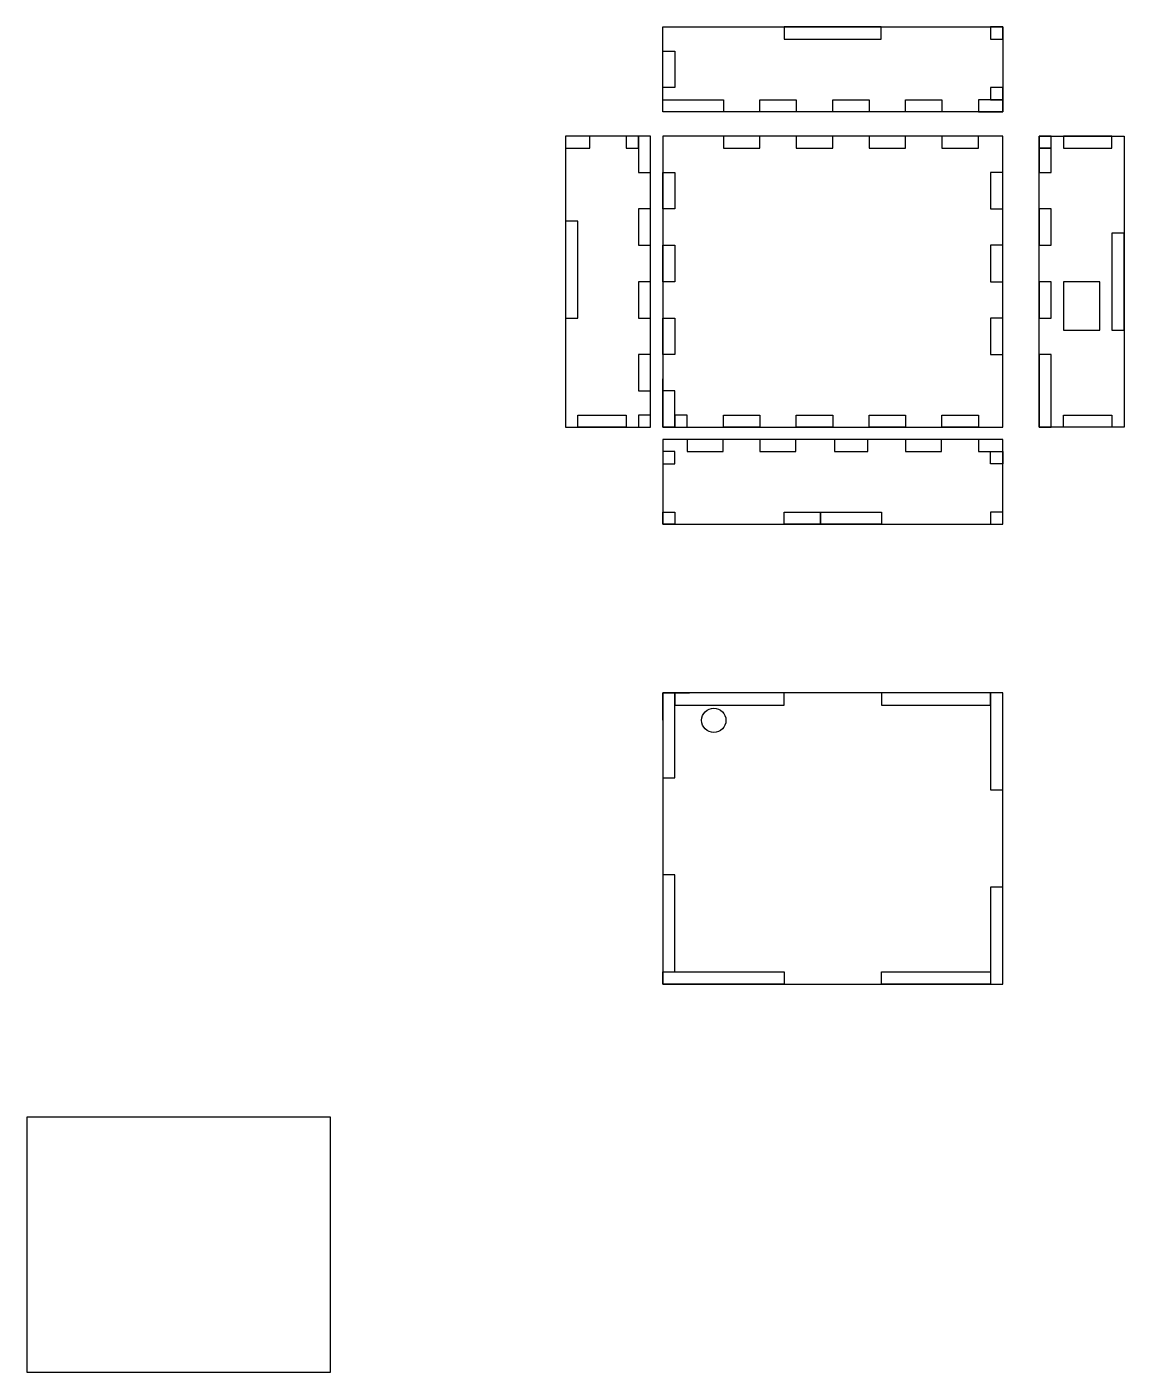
# Model space of a CAD drawing. Header units: millimetres. Extents: x -27 to 425, y -84 to 470.
import ezdxf

# ---------------------------------------------------------------- set-up
doc = ezdxf.new("R2010")
doc.units = ezdxf.units.MM
doc.layers.get('0').update_dxf_attribs({"linetype": 'CONTINUOUS'})

msp = doc.modelspace()

# ---------------------------------------------------------------- linework, layer by layer
for p, q in [((230, 325), (230, 335)), ((235, 310), (235, 325)), ((235, 305), (235, 319.57)), ((240, 305), (235, 305)), ((259.85, 300.01), (235, 300.01)), ((235, 300.01), (235, 295)), ((235.03, 195.54), (246.03, 195.54)), ((235.03, 184.24), (235.03, 195.54))]:
    msp.add_line(p, q)
for points in [[(375, 435), (235, 435), (235, 470), (375, 470)], [(325, 470), (285, 470), (285, 465), (325, 465)], [(375, 470), (370, 470), (370, 465), (375, 465)], [(235, 460), (240, 460), (240, 445), (235, 445)], [(375, 445), (370, 445), (370, 440), (375, 440)], [(260, 435), (235, 435), (235, 440), (260, 440)], [(290, 435), (275, 435), (275, 440), (290, 440)], [(320, 435), (305, 435), (305, 440), (320, 440)], [(350, 435), (335, 435), (335, 440), (350, 440)], [(365, 435), (375, 435), (375, 440), (365, 440)], [(230, 425), (195, 425), (195, 305), (230, 305)], [(205, 425), (195, 425), (195, 420), (205, 420)], [(230, 425), (225, 425), (220, 425), (220, 420), (225, 420), (225, 425), (225, 410), (230, 410)], [(375, 425), (235, 425), (235, 305), (375, 305)], [(275, 425), (260, 425), (260, 420), (275, 420)], [(305, 425), (290, 425), (290, 420), (305, 420)], [(335, 425), (320, 425), (320, 420), (335, 420)], [(365, 425), (350, 425), (350, 420), (365, 420)], [(390, 425), (425, 425), (425, 305), (390, 305)], [(395, 425), (390, 425), (390, 420), (395, 420)], [(420, 425), (400, 425), (400, 420), (420, 420)], [(395, 420), (390, 420), (390, 410), (395, 410)], [(235, 410), (240, 410), (240, 395), (235, 395)], [(375, 410), (370, 410), (370, 395), (375, 395)], [(230, 395), (225, 395), (225, 380), (230, 380)], [(395, 395), (390, 395), (390, 380), (395, 380)], [(195, 350), (200, 350), (200, 390), (195, 390)], [(425, 385), (420, 385), (420, 345), (425, 345)], [(235, 380), (240, 380), (240, 365), (235, 365)], [(375, 380), (370, 380), (370, 365), (375, 365)], [(230, 365), (225, 365), (225, 350), (230, 350)], [(395, 365), (390, 365), (390, 350), (395, 350)], [(415, 365), (400, 365), (400, 345), (415, 345)], [(235, 350), (240, 350), (240, 335), (235, 335)], [(375, 350), (370, 350), (370, 335), (375, 335)], [(230, 335), (225, 335), (225, 320), (230, 320)], [(395, 335), (390, 335), (390, 305), (395, 305)], [(240, 320), (235, 320), (235, 305), (240, 305)], [(220, 305), (200, 305), (200, 310), (220, 310)], [(230, 310), (225, 310), (225, 305), (230, 305)], [(240, 305), (245, 305), (245, 310), (240, 310)], [(275, 305), (260, 305), (260, 310), (275, 310)], [(305, 305), (290, 305), (290, 310), (305, 310)], [(335, 305), (320, 305), (320, 310), (335, 310)], [(365, 305), (350, 305), (350, 310), (365, 310)], [(420, 305), (400, 305), (400, 310), (420, 310)], [(375, 300.01), (235, 300.01), (235, 265.01), (235, 270), (240, 270), (240, 265.01), (235, 265.01), (375, 265.01)], [(259.85, 300.01), (245, 300.01), (245, 295), (259.85, 295)], [(289.77, 300.01), (275, 300.01), (275, 295), (289.77, 295)], [(319.49, 300.01), (305.74, 300.01), (305.74, 295), (319.49, 295)], [(349.75, 300.01), (335, 300.01), (335, 295), (349.75, 295)], [(375, 300.01), (365, 300.01), (365, 295), (375, 295)], [(240, 295), (235, 295), (235, 290), (240, 290)], [(370, 295), (375, 295), (375, 290), (370, 290)], [(325.05, 265.01), (300, 265.01), (285, 265.01), (285, 270), (300, 270), (300, 265.01), (300, 270), (325.05, 270)], [(375, 270), (369.99, 270), (369.99, 265.01), (375, 265.01)], [(375.03, 195.54), (235.03, 195.54), (235.03, 75.54), (375.03, 75.54)], [(235.03, 160.54), (240.03, 160.54), (240.03, 195.54), (235.03, 195.54)], [(285.03, 195.54), (240.03, 195.54), (240.03, 190.54), (285.03, 190.54)], [(375.03, 195.54), (370.03, 195.54), (325.03, 195.54), (325.03, 190.54), (370.03, 190.54), (370.03, 195.54), (370.03, 155.54), (375.03, 155.54)], [(285.03, 75.54), (235.03, 75.54), (235.03, 80.54), (240.03, 80.54), (240.03, 120.54), (235.03, 120.54), (235.03, 80.54), (285.03, 80.54)], [(375.03, 115.54), (370.03, 115.54), (370.03, 75.54), (325.03, 75.54), (325.03, 80.54), (370.03, 80.54), (370.03, 75.54), (375.03, 75.54)], [(98.15, -84.36), (98.15, 20.64), (-26.85, 20.64), (-26.85, -84.36)]]:
    msp.add_lwpolyline(points, close=True)
msp.add_circle((256.03, 184.24), 5)

doc.saveas('drawing.dxf')
